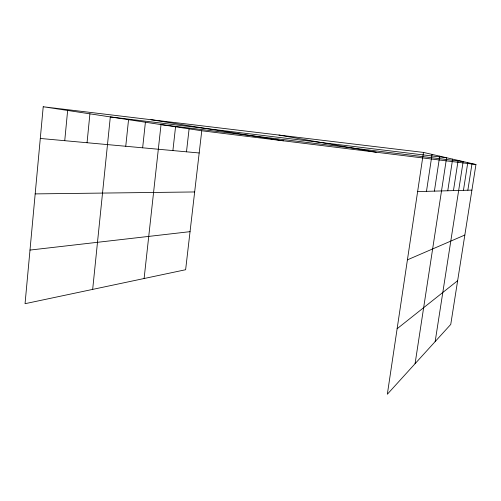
<?xml version="1.0" encoding="UTF-8"?>
<svg xmlns="http://www.w3.org/2000/svg" width="501" height="501" viewBox="0 0 501 501"><rect width="100%" height="100%" fill="white"/><g stroke="black" fill="none" stroke-linecap="round" stroke-linejoin="round"><path stroke-width="0.75" d="M43.218 106.757L25.05 303.694L185.627 269.732L201.765 130.774L43.218 106.757L423.477 152.423L475.95 164.497L450.756 324.404L387.336 394.243L423.477 152.423M64.742 140.687L67.641 110.458M87.049 142.729L89.917 113.827M92.672 289.39L110.32 116.921L446.591 157.74L415.078 363.688M125.757 146.267L128.55 119.683M142.647 147.808L145.403 122.231M144.106 278.518L161.028 124.599L463.162 161.554L435.156 341.588M172.895 150.569L175.557 126.803M186.485 151.816L189.102 128.851M426.483 191.338L432.056 154.396M434.398 191.125L439.709 156.155M447.762 190.768L452.635 159.13M453.455 190.612L458.133 160.395M463.444 190.342L467.777 162.612M467.846 190.223L472.023 163.595M397.124 328.737L457.645 280.692M407.419 259.844L464.834 235.038M29.997 250.068L190.048 231.656M417.627 191.576L471.911 190.117M35.183 193.893L194.657 191.958M40.293 138.458L199.185 152.974M201.765 130.774L475.95 164.497M151.008 119.701L283.466 140.819M278.932 135.063L376.238 152.229"/></g></svg>
